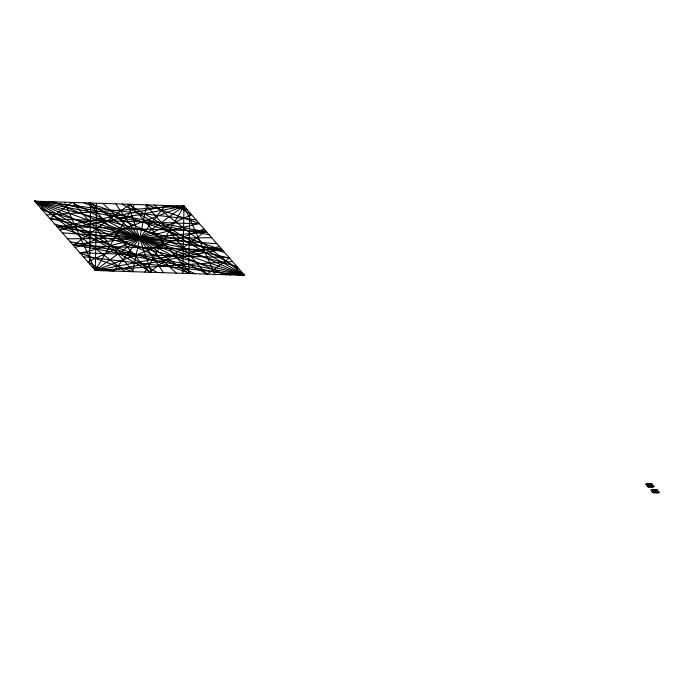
<?xml version="1.0" encoding="UTF-8"?>
<svg xmlns="http://www.w3.org/2000/svg" width="694" height="694" viewBox="0 0 694 694"><rect width="100%" height="100%" fill="white"/><g stroke="black" fill="none" stroke-linecap="round" stroke-linejoin="round"><path stroke-width="1.04" d="M42.429 201.434L42.273 209.84L237.027 266.696L236.871 275.102M89.569 263.902L90.688 203.012L188.612 273.523L189.74 212.624M232.551 261.569L95.304 270.46L34.7 201.182L183.997 206.066L244.6 275.353L95.304 270.46L96.544 203.203M182.765 273.323L183.997 206.066L46.758 214.967M652.82 485.201L645.967 484.403L651.796 484.03L651.744 486.884L646.539 483.857M652.282 484.586L652.239 486.902L647.034 483.874L648.023 486.763L654.147 486.72M657.973 491.092L651.111 490.294L656.949 489.912L656.897 492.775L651.692 489.747M657.435 490.476L657.391 492.792L652.187 489.764L653.175 492.653L659.3 492.61M650.59 483.987L646.314 484.811L653.731 486.234L648.023 486.763L648.621 483.926L653.08 485.496L648.023 486.763L645.993 483.839M655.743 489.877L651.466 490.701L658.875 492.124L653.175 492.653L653.774 489.817L658.233 491.387L653.175 492.653L651.146 489.73M64.395 202.154L95.304 270.46L134.463 204.444M144.846 272.083L183.997 206.066L214.906 274.382M647.58 483.892L646.747 485.306L650.131 486.832L651.796 484.03L653.106 486.928L649.272 483.944M654.425 489.834L658.259 492.818L656.949 489.912L655.283 492.723L651.9 491.187L652.733 489.782M651.137 484.004L652.438 484.768L648.023 486.763L650.209 483.978L652.065 484.334M656.29 489.895L657.591 490.649L653.175 492.653L655.362 489.869L657.209 490.224M219.504 246.656L95.304 270.46L183.997 206.066L59.805 229.879M149.297 272.23L205.918 231.119M648.023 486.763L651.796 484.03L646.513 485.037L653.93 486.468M653.175 492.653L656.949 489.912L651.666 490.927L659.083 492.358M75.195 247.472L183.997 206.066M95.304 270.46L204.105 229.055M651.796 484.03L647.172 485.791L651.18 486.867L653.505 485.982M656.949 489.912L652.325 491.673L656.324 492.757L658.658 491.873M37.84 204.765L53.36 201.789L225.94 274.737L241.469 271.762M169.865 205.606L57.429 227.164L221.88 249.372L109.435 270.929M67.604 238.797L211.705 237.738M50.194 218.896L199.499 223.789M205.927 231.137L56.63 226.253L190.616 273.583L129.978 204.296L73.391 245.407L222.67 250.282M79.81 252.746L229.107 257.639M646.765 485.323L653.115 485.531M647.311 485.947L653.661 486.156L652.612 486.91L646.166 484.638L647.207 483.874L649.775 486.824M651.918 491.213L658.259 491.421M652.464 491.838L658.806 492.046L657.765 492.801L651.31 490.519L652.36 489.764L654.928 492.714L653.011 490.511M62.399 232.854L216.901 243.681M124.998 271.432L34.7 201.182L196.055 219.851M83.245 256.685L244.6 275.353L154.302 205.094M187.137 209.657L165.337 205.459L113.963 271.076L92.163 266.878M48.832 201.642L206.725 232.048L72.575 244.479L230.469 274.893M157.148 272.49L34.7 201.182L209.102 234.772M70.198 241.764L244.6 275.353L122.161 204.045M195.066 273.731L34.7 201.182L224.492 252.364M54.809 224.171L244.6 275.353L84.243 202.804M222.687 250.3L88.693 202.952L149.331 272.23M34.7 201.182L244.6 275.353M176.267 205.814L191.579 214.732L87.73 261.803L103.033 270.721M238.866 268.795L128.008 204.236L151.292 272.3L40.434 207.74M102.946 203.411L176.354 273.115M648.552 483.918L651.128 486.867M653.705 489.808L656.272 492.757M145.827 204.817L206.43 274.104M72.879 202.431L133.482 271.71M115.751 203.836L163.55 272.699M146.677 204.851L132.632 271.684L80.157 253.145L199.152 223.39L146.677 204.851M72.029 202.405L49.855 218.506L229.454 258.029L207.28 274.13L72.029 202.405M126.412 242.683A22.729 8.441 12.5 0 0 161.771 243.438A22.729 8.441 12.5 0 0 130.776 228.682A22.729 8.441 12.5 0 0 126.412 242.683"/></g></svg>
